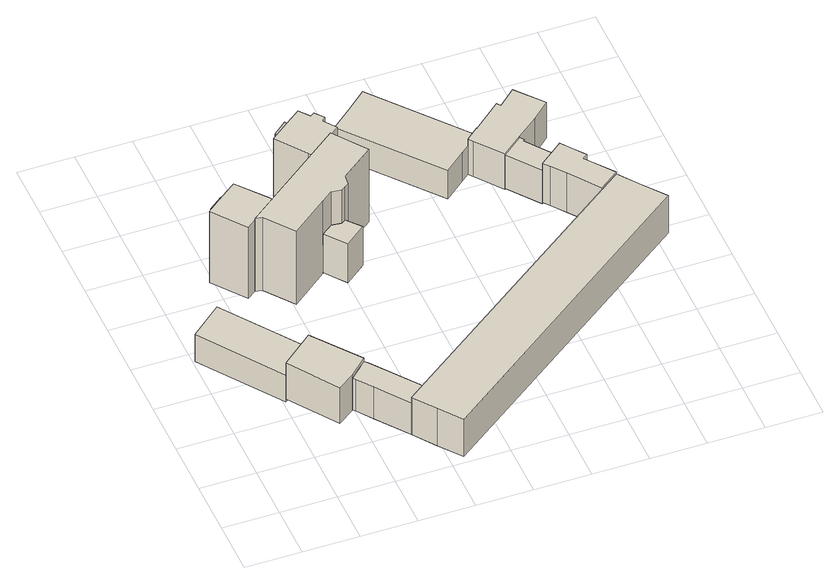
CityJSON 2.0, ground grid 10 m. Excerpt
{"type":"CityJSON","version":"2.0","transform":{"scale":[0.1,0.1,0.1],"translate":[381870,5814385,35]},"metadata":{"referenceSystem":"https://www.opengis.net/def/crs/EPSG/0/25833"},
"CityObjects":{
"building1":{"type":"Building","attributes":{"Gemeindeschluessel":"11000006","function":"31001_3031"},"address":[{"country":"Germany","locality":"Berlin","thoroughfareNumber":"100 (1)","thoroughfareName":"Hüttenweg"}],"children":["building1-1","building1-2","building1-3","building1-4","building1-5","building1-6","building1-7"]},
"building1-1":{"type":"BuildingPart","attributes":{"BezugspunktDach":"2200","measuredHeight":17.73,"storeysAboveGround":3},"parents":["building1"],"geometry":[{"type":"MultiSurface","lod":"1","boundaries":[[[0,1,2,3,4,5,6,7,8,9,10,11]],[[12,13,14,15,16,17,18,19,20,21,22,23]],[[24,25,11,10]],[[26,27,28,29,30,31,24,12,10,9]],[[32,33,34]],[[14,13,9,8]],[[15,14,8,7]],[[16,15,7,6]],[[17,16,6,5]],[[35,36,5,4]],[[18,17,37,38]],[[39,40,35,38,41,19,18,4,3]],[[42,43,40,41,44,20,19,3,2]],[[21,20,2,1]],[[22,21,1,0]],[[23,22,0,11]],[[12,23,25,24]],[[45,31,30,32]],[[45,12,24,31,46]],[[29,28,33,32]],[[47,13,34,33,28,27,26]],[[38,37,36,35]],[[41,38,35,40,39]],[[44,41,40,43,42]]]}]},
"building1-2":{"type":"BuildingPart","attributes":{"BezugspunktDach":"2200","measuredHeight":17.19,"storeysAboveGround":3},"parents":["building1"],"geometry":[{"type":"MultiSurface","lod":"1","boundaries":[[[48,25,31,30,49,50,51,52,53]],[[54,55,56,57,32,45,23,58,59]],[[54,59,53,52]],[[55,60,61,52,51]],[[56,55,51,50]],[[57,56,50,49]],[[29,62,49,30]],[[45,31,24,12]],[[58,23,25,48]],[[59,58,48,53]],[[54,61,60,55]],[[32,57,62,29]],[[45,32,30,31]],[[23,63,12,24,25]]]}]},
"building1-3":{"type":"BuildingPart","attributes":{"BezugspunktDach":"2200","measuredHeight":14.18,"storeysAboveGround":3},"parents":["building1"],"geometry":[{"type":"MultiSurface","lod":"1","boundaries":[[[29,28,64,62]],[[65,33,32,57]],[[65,57,62,64]],[[66,33,65,67,64,28]],[[33,28,29,32]],[[57,32,29,62,68]]]}]},
"building1-4":{"type":"BuildingPart","attributes":{"BezugspunktDach":"2200","measuredHeight":17.2,"storeysAboveGround":3},"parents":["building1"],"geometry":[{"type":"MultiSurface","lod":"1","boundaries":[[[69,27,26,70,71,72,73,74,75,76,77,78]],[[79,80,81,82,83,84,85,86,13,33,65,87]],[[79,87,78,77]],[[80,88,89,79,77,76]],[[81,80,76,75]],[[82,81,75,74]],[[83,82,74,73]],[[84,83,73,72]],[[85,84,72,71]],[[86,85,71,70]],[[13,86,70,26]],[[64,28,33,27,69]],[[87,65,69,78]],[[79,89,88,80]],[[33,13,26,27]],[[65,33,28,64]]]}]},
"building1-5":{"type":"BuildingPart","attributes":{"BezugspunktDach":"2200","measuredHeight":14.12,"storeysAboveGround":3},"parents":["building1"],"geometry":[{"type":"MultiSurface","lod":"1","boundaries":[[[89,88,90,91]],[[92,93,94,95]],[[92,95,91,90]],[[93,92,90,88]],[[94,93,80,79]],[[95,94,89,91]],[[79,80,88,89]]]}]},
"building1-6":{"type":"BuildingPart","attributes":{"BezugspunktDach":"2200","measuredHeight":8.43,"storeysAboveGround":3},"parents":["building1"],"geometry":[{"type":"MultiSurface","lod":"1","boundaries":[[[96,97,36,35,40,43]],[[41,38,37,98,99,44]],[[98,37,36,97]],[[99,98,97,96]],[[44,99,96,43]],[[41,44,43,40]],[[41,100,40,35,38]],[[37,38,35,36,101]]]}]},
"building1-7":{"type":"BuildingPart","attributes":{"BezugspunktDach":"2200","measuredHeight":13.81,"storeysAboveGround":3},"parents":["building1"],"geometry":[{"type":"MultiSurface","lod":"1","boundaries":[[[61,60,102,103]],[[104,55,54,105]],[[104,105,103,102]],[[55,104,102,60]],[[54,55,54,106]],[[105,54,61,103]],[[106,54,55,60,61]]]}]},
"building2":{"type":"Building","attributes":{"name":"Jagdschloß Grunewald","Gemeindeschluessel":"11000006","function":"31001_3031"},"address":[{"country":"Germany","locality":"Berlin","thoroughfareNumber":"100","thoroughfareName":"Hüttenweg"}],"children":["building2-1","building2-2","building2-3","building2-4","building2-5"]},
"building2-1":{"type":"BuildingPart","attributes":{"BezugspunktDach":"2200","measuredHeight":10.28,"storeysAboveGround":2},"parents":["building2"],"geometry":[{"type":"MultiSurface","lod":"1","boundaries":[[[107,108,109,110,111]],[[112,113,114,115,116]],[[112,117,118,111,110]],[[113,112,110,109]],[[119,120,121,109,108]],[[122,123,114,113,121,124,125]],[[115,114,108,107]],[[116,115,107,111]],[[116,118,117,112]],[[123,122,125,120,119]],[[125,124,121,120]]]}]},
"building2-2":{"type":"BuildingPart","attributes":{"BezugspunktDach":"2200","measuredHeight":10.79,"storeysAboveGround":2},"parents":["building2"],"geometry":[{"type":"MultiSurface","lod":"1","boundaries":[[[126,127,128,129,130,131,132,133]],[[134,135,136,137,138,139,140,141]],[[134,141,133,132]],[[135,134,132,131]],[[137,136,130,129]],[[138,137,129,128]],[[139,138,128,127]],[[140,139,127,126]],[[141,140,126,133]],[[136,135,142,131,130,143]]]}]},
"building2-3":{"type":"BuildingPart","attributes":{"BezugspunktDach":"2200","measuredHeight":8.34,"storeysAboveGround":2},"parents":["building2"],"geometry":[{"type":"MultiSurface","lod":"1","boundaries":[[[144,145,146,147,148,149,150,121,120,119]],[[125,124,151,152,134,153,141,154,155,122]],[[151,124,121,150]],[[152,151,150,149]],[[134,152,149,148]],[[153,134,148,147]],[[141,153,147,146]],[[154,141,146,145]],[[155,154,145,144]],[[122,155,144,119]],[[125,122,156,119,120]],[[124,125,120,121]]]}]},
"building2-4":{"type":"BuildingPart","attributes":{"BezugspunktDach":"2200","measuredHeight":8.55,"storeysAboveGround":2},"parents":["building2"],"geometry":[{"type":"MultiSurface","lod":"1","boundaries":[[[157,158,159,160,161,162,163,164,165,166,167,168]],[[169,170,171,172,173,174,175,136,135,176,177,178]],[[169,178,168,167]],[[170,169,167,166]],[[171,170,166,165]],[[172,171,165,164]],[[173,172,164,163]],[[174,173,163,162]],[[175,174,162,161]],[[136,175,161,160]],[[135,131,130,160,159]],[[176,135,159,158]],[[177,176,158,157]],[[178,177,157,168]],[[136,130,131,135]]]}]},
"building2-5":{"type":"BuildingPart","attributes":{"BezugspunktDach":"2200","measuredHeight":8.04,"storeysAboveGround":2},"parents":["building2"],"geometry":[{"type":"MultiSurface","lod":"1","boundaries":[[[118,117,179,180]],[[181,182,183,184]],[[181,184,180,179]],[[182,181,179,117]],[[183,182,112,116]],[[184,183,118,180]],[[116,112,185,117,118]]]}]},
"building3":{"type":"Building","attributes":{"Gemeindeschluessel":"11000006","function":"31001_3031"},"address":[{"country":"Germany","locality":"Berlin","thoroughfareNumber":"100 (2)","thoroughfareName":"Hüttenweg"}],"children":["building3-1","building3-2"]},
"building3-1":{"type":"BuildingPart","attributes":{"BezugspunktDach":"2200","measuredHeight":8.74,"storeysAboveGround":1},"parents":["building3"],"geometry":[{"type":"Solid","lod":"1","boundaries":[[[[186,187,188,189,190,191,192]],[[193,194,195,196,197,198,199]],[[193,199,192,191]],[[194,193,191,190]],[[195,194,190,189]],[[197,196,188,187]],[[198,197,187,186]],[[199,198,186,192]],[[195,189,188,196]]]]}]},
"building3-2":{"type":"BuildingPart","attributes":{"BezugspunktDach":"2200","measuredHeight":10.59,"storeysAboveGround":1},"parents":["building3"],"geometry":[{"type":"MultiSurface","lod":"1","boundaries":[[[200,201,202,203,204,205,206,207,208,209,210]],[[195,211,212,213,214,215,216,217,218,219,196]],[[220,189,188,196,210,209]],[[211,195,209,208]],[[212,211,208,207]],[[213,212,207,206]],[[214,213,206,205]],[[215,214,205,204]],[[216,215,204,203]],[[217,216,203,202]],[[218,217,202,201]],[[219,218,201,200]],[[196,219,200,210]],[[195,196,188,189,220]]]}]},
"building4":{"type":"Building","attributes":{"Gemeindeschluessel":"11000006","BezugspunktDach":"2200","function":"51009_1610","measuredHeight":7.28,"storeysAboveGround":0},"address":[{"country":"Germany","locality":"Berlin"}],"geometry":[{"type":"Solid","lod":"1","boundaries":[[[[221,222,223,224,225,226]],[[227,228,229,230,231,232]],[[227,232,226,225]],[[228,227,225,224]],[[229,228,224,223]],[[230,229,223,222]],[[231,230,222,221]],[[232,231,221,226]]]]}]}
},
"vertices":[
[164,493,170],[203,442,170],[269,494,170],[289,509,170],[307,507,170],[314,512,170],[321,517,170],[323,535,170],[382,580,170],[339,639,170],[158,500,170],[152,495,170],[158,500,10],[339,639,10],[382,580,10],[323,535,10],[321,517,10],[314,512,10],[307,507,10],[289,509,10],[269,494,10],[203,442,10],[164,493,10],[152,495,10],[158,500,167],[152,495,167],[339,639,165],[295,605,165],[295,605,152],[197,530,152],[197,530,167],[166,506,167],[197,530,10],[295,605,10],[300,609,10],[307,507,97],[314,512,97],[314,512,12],[307,507,12],[289,509,55],[289,509,97],[289,509,12],[269,494,73],[269,494,97],[269,494,12],[166,506,10],[166,506,57],[339,639,79],
[136,483,167],[192,536,167],[151,587,167],[134,574,167],[109,555,167],[91,541,167],[109,555,10],[134,574,10],[151,587,10],[192,536,10],[136,483,10],[91,541,10],[134,574,148],[109,555,148],[192,536,152],[154,497,10],
[290,612,152],[290,612,10],[295,605,114],[290,612,45],[192,536,28],
[290,612,165],[356,652,165],[339,675,165],[346,681,165],[333,697,165],[326,692,165],[311,711,165],[294,698,165],[269,679,165],[251,665,165],[269,679,10],[294,698,10],[311,711,10],[326,692,10],[333,697,10],[346,681,10],[339,675,10],[356,652,10],[251,665,10],[294,698,151],[269,679,151],
[287,708,151],[262,688,151],[287,708,9],[294,698,9],[269,679,9],[262,688,9],
[298,457,97],[335,487,97],[335,487,12],[298,457,12],[289,509,45],[314,512,26],
[127,584,148],[102,564,148],[127,584,10],[102,564,10],[109,555,95],
[164,152,92],[194,173,92],[225,203,92],[162,286,92],[104,238,92],[162,286,13],[225,203,13],[194,173,13],[164,152,13],[104,238,13],[162,286,65],[104,238,65],[194,173,85],[210,188,85],[225,203,85],[194,173,15],[194,173,37],[225,203,15],[210,188,15],
[290,44,97],[320,5,97],[819,375,97],[789,414,97],[760,453,97],[725,427,97],[296,110,97],[261,84,97],[296,110,15],[725,427,15],[760,453,15],[789,414,15],[819,375,15],[320,5,15],[290,44,15],[261,84,15],[725,427,76],[760,453,37],
[198,168,85],[218,141,85],[261,84,85],[294,76,85],[296,110,85],[253,167,85],[231,196,85],[231,196,15],[253,167,15],[294,76,15],[218,141,15],[198,168,15],[194,173,58],
[666,504,101],[685,480,101],[725,427,101],[760,453,101],[722,503,101],[731,509,101],[730,511,101],[727,514,101],[710,537,101],[700,550,101],[691,543,101],[657,516,101],[691,543,15],[700,550,15],[710,537,15],[727,514,15],[730,511,15],[731,509,15],[722,503,15],[685,480,15],[666,504,15],[657,516,15],
[60,429,65],[3,381,65],[60,429,6],[162,286,6],[104,238,6],[3,381,6],[162,286,24],
[521,585,72],[558,616,72],[572,627,72],[594,646,72],[461,808,72],[425,777,72],[388,746,72],[425,777,9],[461,808,9],[594,646,9],[572,627,9],[558,616,9],[521,585,9],[388,746,9],
[578,619,87],[614,572,87],[651,602,87],[690,633,87],[721,661,87],[681,709,87],[650,681,87],[645,688,87],[594,645,87],[594,646,87],[572,627,87],[594,645,9],[645,688,9],[650,681,9],[681,709,9],[721,661,9],[690,633,9],[651,602,9],[614,572,9],[578,619,9],[594,646,63],
[657,516,85],[691,543,85],[654,592,85],[657,595,85],[651,602,85],[614,572,85],[651,602,12],[657,595,12],[654,592,12],[691,543,12],[657,516,12],[614,572,12]
]}
